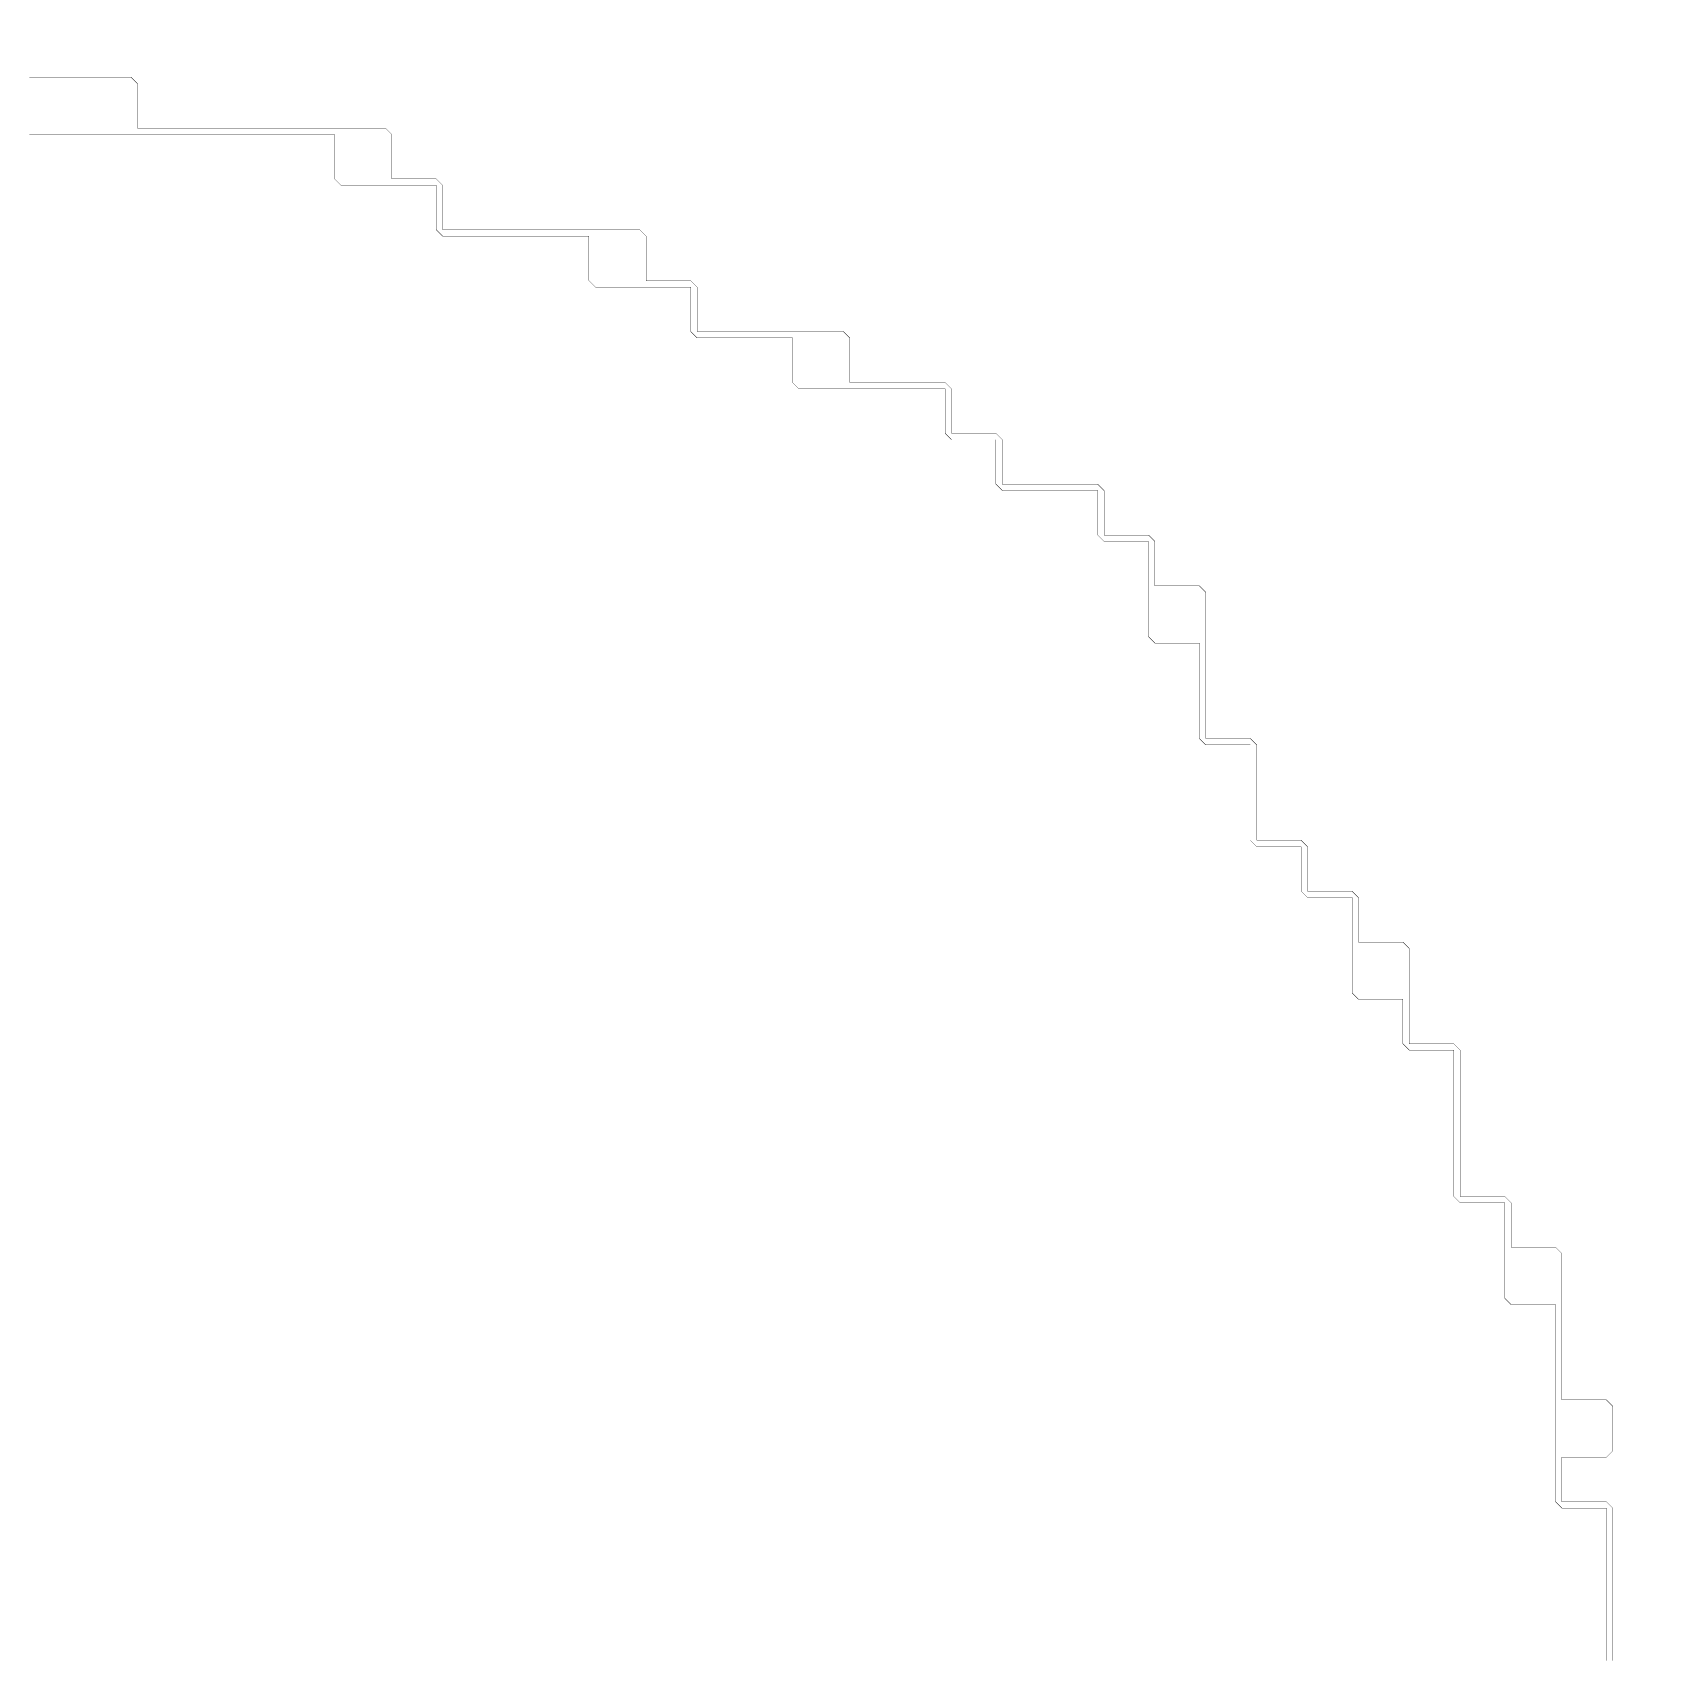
# Model space of a CAD drawing. Header units: metres. Extents: x 0 to 4990, y -4990 to 0.
# Drawn here: x 2495 to 4990, y -2495 to 0 of the extents above; entities that cross this region are included whole.
import ezdxf

# ---------------------------------------------------------------- set-up
doc = ezdxf.new("R2010")
doc.units = ezdxf.units.M
doc.layers.add('conductor', color=1, linetype='Continuous')
doc.layers.add('substrate', color=5, linetype='Continuous')

msp = doc.modelspace()

# ---------------------------------------------------------------- linework, layer by layer
at = {"layer": 'conductor', "const_width": 0.5}
msp.add_lwpolyline([(4912.109375, -2500), (4912.109375, -2490.234375), (4912.109375, -2480.46875), (4912.109375, -2470.703125), (4912.109375, -2460.9375), (4912.109375, -2451.171875), (4912.109375, -2441.40625), (4912.109375, -2431.640625), (4912.109375, -2421.875), (4912.109375, -2412.109375), (4912.109375, -2402.34375), (4912.109375, -2392.578125), (4912.109375, -2382.8125), (4912.109375, -2373.046875), (4912.109375, -2363.28125), (4912.109375, -2353.515625), (4912.109375, -2343.75), (4912.109375, -2333.984375), (4912.109375, -2324.21875), (4912.109375, -2314.453125), (4912.109375, -2304.6875), (4912.109375, -2294.921875), (4912.109375, -2285.15625), (4912.109375, -2275.390625), (4912.109375, -2265.625), (4902.34375, -2265.625), (4892.578125, -2265.625), (4882.8125, -2265.625), (4873.046875, -2265.625), (4863.28125, -2265.625), (4853.515625, -2265.625), (4843.75, -2265.625), (4833.984375, -2255.859375), (4833.984375, -2246.09375), (4833.984375, -2236.328125), (4833.984375, -2226.5625), (4833.984375, -2216.796875), (4833.984375, -2207.03125), (4833.984375, -2197.265625), (4833.984375, -2187.5), (4833.984375, -2177.734375), (4833.984375, -2167.96875), (4833.984375, -2158.203125), (4833.984375, -2148.4375), (4833.984375, -2138.671875), (4833.984375, -2128.90625), (4833.984375, -2119.140625), (4833.984375, -2109.375), (4833.984375, -2099.609375), (4833.984375, -2089.84375), (4833.984375, -2080.078125), (4833.984375, -2070.3125), (4833.984375, -2060.546875), (4833.984375, -2050.78125), (4833.984375, -2041.015625), (4833.984375, -2031.25), (4833.984375, -2021.484375), (4833.984375, -2011.71875), (4833.984375, -2001.953125), (4833.984375, -1992.1875), (4833.984375, -1982.421875), (4833.984375, -1972.65625), (4833.984375, -1962.890625), (4833.984375, -1953.125), (4824.21875, -1953.125), (4814.453125, -1953.125), (4804.6875, -1953.125), (4794.921875, -1953.125), (4785.15625, -1953.125), (4775.390625, -1953.125), (4765.625, -1953.125), (4755.859375, -1943.359375), (4755.859375, -1933.59375), (4755.859375, -1923.828125), (4755.859375, -1914.0625), (4755.859375, -1904.296875), (4755.859375, -1894.53125), (4755.859375, -1884.765625), (4755.859375, -1875), (4755.859375, -1865.234375), (4755.859375, -1855.46875), (4755.859375, -1845.703125), (4755.859375, -1835.9375), (4755.859375, -1826.171875), (4755.859375, -1816.40625), (4755.859375, -1806.640625), (4755.859375, -1796.875), (4746.09375, -1796.875), (4736.328125, -1796.875), (4726.5625, -1796.875), (4716.796875, -1796.875), (4707.03125, -1796.875), (4697.265625, -1796.875), (4687.5, -1796.875), (4677.734375, -1787.109375), (4677.734375, -1777.34375), (4677.734375, -1767.578125), (4677.734375, -1757.8125), (4677.734375, -1748.046875), (4677.734375, -1738.28125), (4677.734375, -1728.515625), (4677.734375, -1718.75), (4677.734375, -1708.984375), (4677.734375, -1699.21875), (4677.734375, -1689.453125), (4677.734375, -1679.6875), (4677.734375, -1669.921875), (4677.734375, -1660.15625), (4677.734375, -1650.390625), (4677.734375, -1640.625), (4677.734375, -1630.859375), (4677.734375, -1621.09375), (4677.734375, -1611.328125), (4677.734375, -1601.5625), (4677.734375, -1591.796875), (4677.734375, -1582.03125), (4677.734375, -1572.265625), (4677.734375, -1562.5), (4667.96875, -1562.5), (4658.203125, -1562.5), (4648.4375, -1562.5), (4638.671875, -1562.5), (4628.90625, -1562.5), (4619.140625, -1562.5), (4609.375, -1562.5), (4599.609375, -1552.734375), (4599.609375, -1542.96875), (4599.609375, -1533.203125), (4599.609375, -1523.4375), (4599.609375, -1513.671875), (4599.609375, -1503.90625), (4599.609375, -1494.140625), (4599.609375, -1484.375), (4589.84375, -1484.375), (4580.078125, -1484.375), (4570.3125, -1484.375), (4560.546875, -1484.375), (4550.78125, -1484.375), (4541.015625, -1484.375), (4531.25, -1484.375), (4521.484375, -1474.609375), (4521.484375, -1464.84375), (4521.484375, -1455.078125), (4521.484375, -1445.3125), (4521.484375, -1435.546875), (4521.484375, -1425.78125), (4521.484375, -1416.015625), (4521.484375, -1406.25), (4521.484375, -1396.484375), (4521.484375, -1386.71875), (4521.484375, -1376.953125), (4521.484375, -1367.1875), (4521.484375, -1357.421875), (4521.484375, -1347.65625), (4521.484375, -1337.890625), (4521.484375, -1328.125), (4511.71875, -1328.125), (4501.953125, -1328.125), (4492.1875, -1328.125), (4482.421875, -1328.125), (4472.65625, -1328.125), (4462.890625, -1328.125), (4453.125, -1328.125), (4443.359375, -1318.359375), (4443.359375, -1308.59375), (4443.359375, -1298.828125), (4443.359375, -1289.0625), (4443.359375, -1279.296875), (4443.359375, -1269.53125), (4443.359375, -1259.765625), (4443.359375, -1250), (4433.59375, -1250), (4423.828125, -1250), (4414.0625, -1250), (4404.296875, -1250), (4394.53125, -1250), (4384.765625, -1250), (4375, -1250), (4365.234375, -1240.234375), (4365.234375, -1230.46875), (4365.234375, -1220.703125), (4365.234375, -1210.9375), (4365.234375, -1201.171875), (4365.234375, -1191.40625), (4365.234375, -1181.640625), (4365.234375, -1171.875), (4365.234375, -1162.109375), (4365.234375, -1152.34375), (4365.234375, -1142.578125), (4365.234375, -1132.8125), (4365.234375, -1123.046875), (4365.234375, -1113.28125), (4365.234375, -1103.515625), (4365.234375, -1093.75), (4355.46875, -1093.75), (4345.703125, -1093.75), (4335.9375, -1093.75), (4326.171875, -1093.75), (4316.40625, -1093.75), (4306.640625, -1093.75), (4296.875, -1093.75), (4287.109375, -1083.984375), (4287.109375, -1074.21875), (4287.109375, -1064.453125), (4287.109375, -1054.6875), (4287.109375, -1044.921875), (4287.109375, -1035.15625), (4287.109375, -1025.390625), (4287.109375, -1015.625), (4287.109375, -1005.859375), (4287.109375, -996.09375), (4287.109375, -986.328125), (4287.109375, -976.5625), (4287.109375, -966.796875), (4287.109375, -957.03125), (4287.109375, -947.265625), (4287.109375, -937.5), (4277.34375, -937.5), (4267.578125, -937.5), (4257.8125, -937.5), (4248.046875, -937.5), (4238.28125, -937.5), (4228.515625, -937.5), (4218.75, -937.5), (4208.984375, -927.734375), (4208.984375, -917.96875), (4208.984375, -908.203125), (4208.984375, -898.4375), (4208.984375, -888.671875), (4208.984375, -878.90625), (4208.984375, -869.140625), (4208.984375, -859.375), (4208.984375, -849.609375), (4208.984375, -839.84375), (4208.984375, -830.078125), (4208.984375, -820.3125), (4208.984375, -810.546875), (4208.984375, -800.78125), (4208.984375, -791.015625), (4208.984375, -781.25), (4199.21875, -781.25), (4189.453125, -781.25), (4179.6875, -781.25), (4169.921875, -781.25), (4160.15625, -781.25), (4150.390625, -781.25), (4140.625, -781.25), (4130.859375, -771.484375), (4130.859375, -761.71875), (4130.859375, -751.953125), (4130.859375, -742.1875), (4130.859375, -732.421875), (4130.859375, -722.65625), (4130.859375, -712.890625), (4130.859375, -703.125), (4121.09375, -703.125), (4111.328125, -703.125), (4101.5625, -703.125), (4091.796875, -703.125), (4082.03125, -703.125), (4072.265625, -703.125), (4062.5, -703.125), (4052.734375, -703.125), (4042.96875, -703.125), (4033.203125, -703.125), (4023.4375, -703.125), (4013.671875, -703.125), (4003.90625, -703.125), (3994.140625, -703.125), (3984.375, -703.125), (3974.609375, -693.359375), (3974.609375, -683.59375), (3974.609375, -673.828125), (3974.609375, -664.0625), (3974.609375, -654.296875), (3974.609375, -644.53125), (3974.609375, -634.765625), (3974.609375, -625), (3964.84375, -625), (3955.078125, -625), (3945.3125, -625), (3935.546875, -625), (3925.78125, -625), (3916.015625, -625), (3906.25, -625), (3896.484375, -615.234375), (3896.484375, -605.46875), (3896.484375, -595.703125), (3896.484375, -585.9375), (3896.484375, -576.171875), (3896.484375, -566.40625), (3896.484375, -556.640625), (3896.484375, -546.875), (3886.71875, -546.875), (3876.953125, -546.875), (3867.1875, -546.875), (3857.421875, -546.875), (3847.65625, -546.875), (3837.890625, -546.875), (3828.125, -546.875), (3818.359375, -546.875), (3808.59375, -546.875), (3798.828125, -546.875), (3789.0625, -546.875), (3779.296875, -546.875), (3769.53125, -546.875), (3759.765625, -546.875), (3750, -546.875), (3740.234375, -546.875), (3730.46875, -546.875), (3720.703125, -546.875), (3710.9375, -546.875), (3701.171875, -546.875), (3691.40625, -546.875), (3681.640625, -546.875), (3671.875, -546.875), (3662.109375, -537.109375), (3662.109375, -527.34375), (3662.109375, -517.578125), (3662.109375, -507.8125), (3662.109375, -498.046875), (3662.109375, -488.28125), (3662.109375, -478.515625), (3662.109375, -468.75), (3652.34375, -468.75), (3642.578125, -468.75), (3632.8125, -468.75), (3623.046875, -468.75), (3613.28125, -468.75), (3603.515625, -468.75), (3593.75, -468.75), (3583.984375, -468.75), (3574.21875, -468.75), (3564.453125, -468.75), (3554.6875, -468.75), (3544.921875, -468.75), (3535.15625, -468.75), (3525.390625, -468.75), (3515.625, -468.75), (3505.859375, -458.984375), (3505.859375, -449.21875), (3505.859375, -439.453125), (3505.859375, -429.6875), (3505.859375, -419.921875), (3505.859375, -410.15625), (3505.859375, -400.390625), (3505.859375, -390.625), (3496.09375, -390.625), (3486.328125, -390.625), (3476.5625, -390.625), (3466.796875, -390.625), (3457.03125, -390.625), (3447.265625, -390.625), (3437.5, -390.625), (3427.734375, -390.625), (3417.96875, -390.625), (3408.203125, -390.625), (3398.4375, -390.625), (3388.671875, -390.625), (3378.90625, -390.625), (3369.140625, -390.625), (3359.375, -390.625), (3349.609375, -380.859375), (3349.609375, -371.09375), (3349.609375, -361.328125), (3349.609375, -351.5625), (3349.609375, -341.796875), (3349.609375, -332.03125), (3349.609375, -322.265625), (3349.609375, -312.5), (3339.84375, -312.5), (3330.078125, -312.5), (3320.3125, -312.5), (3310.546875, -312.5), (3300.78125, -312.5), (3291.015625, -312.5), (3281.25, -312.5), (3271.484375, -312.5), (3261.71875, -312.5), (3251.953125, -312.5), (3242.1875, -312.5), (3232.421875, -312.5), (3222.65625, -312.5), (3212.890625, -312.5), (3203.125, -312.5), (3193.359375, -312.5), (3183.59375, -312.5), (3173.828125, -312.5), (3164.0625, -312.5), (3154.296875, -312.5), (3144.53125, -312.5), (3134.765625, -312.5), (3125, -312.5), (3115.234375, -302.734375), (3115.234375, -292.96875), (3115.234375, -283.203125), (3115.234375, -273.4375), (3115.234375, -263.671875), (3115.234375, -253.90625), (3115.234375, -244.140625), (3115.234375, -234.375), (3105.46875, -234.375), (3095.703125, -234.375), (3085.9375, -234.375), (3076.171875, -234.375), (3066.40625, -234.375), (3056.640625, -234.375), (3046.875, -234.375), (3037.109375, -234.375), (3027.34375, -234.375), (3017.578125, -234.375), (3007.8125, -234.375), (2998.046875, -234.375), (2988.28125, -234.375), (2978.515625, -234.375), (2968.75, -234.375), (2958.984375, -224.609375), (2958.984375, -214.84375), (2958.984375, -205.078125), (2958.984375, -195.3125), (2958.984375, -185.546875), (2958.984375, -175.78125), (2958.984375, -166.015625), (2958.984375, -156.25), (2949.21875, -156.25), (2939.453125, -156.25), (2929.6875, -156.25), (2919.921875, -156.25), (2910.15625, -156.25), (2900.390625, -156.25), (2890.625, -156.25), (2880.859375, -156.25), (2871.09375, -156.25), (2861.328125, -156.25), (2851.5625, -156.25), (2841.796875, -156.25), (2832.03125, -156.25), (2822.265625, -156.25), (2812.5, -156.25), (2802.734375, -156.25), (2792.96875, -156.25), (2783.203125, -156.25), (2773.4375, -156.25), (2763.671875, -156.25), (2753.90625, -156.25), (2744.140625, -156.25), (2734.375, -156.25), (2724.609375, -156.25), (2714.84375, -156.25), (2705.078125, -156.25), (2695.3125, -156.25), (2685.546875, -156.25), (2675.78125, -156.25), (2666.015625, -156.25), (2656.25, -156.25), (2646.484375, -156.25), (2636.71875, -156.25), (2626.953125, -156.25), (2617.1875, -156.25), (2607.421875, -156.25), (2597.65625, -156.25), (2587.890625, -156.25), (2578.125, -156.25), (2568.359375, -156.25), (2558.59375, -156.25), (2548.828125, -156.25), (2539.0625, -156.25), (2529.296875, -156.25), (2519.53125, -156.25), (2509.765625, -156.25), (2500, -156.25), (2490.234375, -156.25)], dxfattribs=at)
at = {"layer": 'substrate', "const_width": 0.5}
for points in [[(4990.234375, -2500), (4990.234375, -2490.234375), (4990.234375, -2480.46875), (4990.234375, -2470.703125), (4990.234375, -2460.9375), (4990.234375, -2451.171875), (4990.234375, -2441.40625), (4990.234375, -2431.640625), (4990.234375, -2421.875), (4990.234375, -2412.109375), (4990.234375, -2402.34375), (4990.234375, -2392.578125), (4990.234375, -2382.8125), (4990.234375, -2373.046875), (4990.234375, -2363.28125), (4990.234375, -2353.515625), (4990.234375, -2343.75), (4990.234375, -2333.984375), (4990.234375, -2324.21875), (4990.234375, -2314.453125), (4990.234375, -2304.6875), (4990.234375, -2294.921875), (4990.234375, -2285.15625), (4990.234375, -2275.390625), (4990.234375, -2265.625), (4990.234375, -2255.859375), (4990.234375, -2246.09375), (4990.234375, -2236.328125), (4990.234375, -2226.5625), (4990.234375, -2216.796875), (4990.234375, -2207.03125), (4990.234375, -2197.265625), (4990.234375, -2187.5), (4990.234375, -2177.734375), (4990.234375, -2167.96875), (4990.234375, -2158.203125), (4990.234375, -2148.4375), (4990.234375, -2138.671875), (4990.234375, -2128.90625), (4990.234375, -2119.140625), (4990.234375, -2109.375), (4990.234375, -2099.609375), (4990.234375, -2089.84375), (4990.234375, -2080.078125), (4990.234375, -2070.3125), (4990.234375, -2060.546875), (4990.234375, -2050.78125), (4990.234375, -2041.015625), (4990.234375, -2031.25), (4990.234375, -2021.484375), (4990.234375, -2011.71875), (4990.234375, -2001.953125), (4990.234375, -1992.1875), (4990.234375, -1982.421875), (4990.234375, -1972.65625), (4990.234375, -1962.890625), (4990.234375, -1953.125), (4990.234375, -1943.359375), (4990.234375, -1933.59375), (4990.234375, -1923.828125), (4990.234375, -1914.0625), (4990.234375, -1904.296875), (4990.234375, -1894.53125), (4990.234375, -1884.765625), (4990.234375, -1875), (4990.234375, -1865.234375), (4990.234375, -1855.46875), (4990.234375, -1845.703125), (4990.234375, -1835.9375), (4990.234375, -1826.171875), (4990.234375, -1816.40625), (4990.234375, -1806.640625), (4990.234375, -1796.875), (4990.234375, -1787.109375), (4990.234375, -1777.34375), (4990.234375, -1767.578125), (4990.234375, -1757.8125), (4990.234375, -1748.046875), (4990.234375, -1738.28125), (4990.234375, -1728.515625), (4990.234375, -1718.75), (4990.234375, -1708.984375), (4990.234375, -1699.21875), (4990.234375, -1689.453125), (4990.234375, -1679.6875), (4990.234375, -1669.921875), (4990.234375, -1660.15625), (4990.234375, -1650.390625), (4990.234375, -1640.625), (4990.234375, -1630.859375), (4990.234375, -1621.09375), (4990.234375, -1611.328125), (4990.234375, -1601.5625), (4990.234375, -1591.796875), (4990.234375, -1582.03125), (4990.234375, -1572.265625), (4990.234375, -1562.5), (4990.234375, -1552.734375), (4990.234375, -1542.96875), (4990.234375, -1533.203125), (4990.234375, -1523.4375), (4990.234375, -1513.671875), (4990.234375, -1503.90625), (4990.234375, -1494.140625), (4990.234375, -1484.375), (4990.234375, -1474.609375), (4990.234375, -1464.84375), (4990.234375, -1455.078125), (4990.234375, -1445.3125), (4990.234375, -1435.546875), (4990.234375, -1425.78125), (4990.234375, -1416.015625), (4990.234375, -1406.25), (4990.234375, -1396.484375), (4990.234375, -1386.71875), (4990.234375, -1376.953125), (4990.234375, -1367.1875), (4990.234375, -1357.421875), (4990.234375, -1347.65625), (4990.234375, -1337.890625), (4990.234375, -1328.125), (4990.234375, -1318.359375), (4990.234375, -1308.59375), (4990.234375, -1298.828125), (4990.234375, -1289.0625), (4990.234375, -1279.296875), (4990.234375, -1269.53125), (4990.234375, -1259.765625), (4990.234375, -1250), (4990.234375, -1240.234375), (4990.234375, -1230.46875), (4990.234375, -1220.703125), (4990.234375, -1210.9375), (4990.234375, -1201.171875), (4990.234375, -1191.40625), (4990.234375, -1181.640625), (4990.234375, -1171.875), (4990.234375, -1162.109375), (4990.234375, -1152.34375), (4990.234375, -1142.578125), (4990.234375, -1132.8125), (4990.234375, -1123.046875), (4990.234375, -1113.28125), (4990.234375, -1103.515625), (4990.234375, -1093.75), (4990.234375, -1083.984375), (4990.234375, -1074.21875), (4990.234375, -1064.453125), (4990.234375, -1054.6875), (4990.234375, -1044.921875), (4990.234375, -1035.15625), (4990.234375, -1025.390625), (4990.234375, -1015.625), (4990.234375, -1005.859375), (4990.234375, -996.09375), (4990.234375, -986.328125), (4990.234375, -976.5625), (4990.234375, -966.796875), (4990.234375, -957.03125), (4990.234375, -947.265625), (4990.234375, -937.5), (4990.234375, -927.734375), (4990.234375, -917.96875), (4990.234375, -908.203125), (4990.234375, -898.4375), (4990.234375, -888.671875), (4990.234375, -878.90625), (4990.234375, -869.140625), (4990.234375, -859.375), (4990.234375, -849.609375), (4990.234375, -839.84375), (4990.234375, -830.078125), (4990.234375, -820.3125), (4990.234375, -810.546875), (4990.234375, -800.78125), (4990.234375, -791.015625), (4990.234375, -781.25), (4990.234375, -771.484375), (4990.234375, -761.71875), (4990.234375, -751.953125), (4990.234375, -742.1875), (4990.234375, -732.421875), (4990.234375, -722.65625), (4990.234375, -712.890625), (4990.234375, -703.125), (4990.234375, -693.359375), (4990.234375, -683.59375), (4990.234375, -673.828125), (4990.234375, -664.0625), (4990.234375, -654.296875), (4990.234375, -644.53125), (4990.234375, -634.765625), (4990.234375, -625), (4990.234375, -615.234375), (4990.234375, -605.46875), (4990.234375, -595.703125), (4990.234375, -585.9375), (4990.234375, -576.171875), (4990.234375, -566.40625), (4990.234375, -556.640625), (4990.234375, -546.875), (4990.234375, -537.109375), (4990.234375, -527.34375), (4990.234375, -517.578125), (4990.234375, -507.8125), (4990.234375, -498.046875), (4990.234375, -488.28125), (4990.234375, -478.515625), (4990.234375, -468.75), (4990.234375, -458.984375), (4990.234375, -449.21875), (4990.234375, -439.453125), (4990.234375, -429.6875), (4990.234375, -419.921875), (4990.234375, -410.15625), (4990.234375, -400.390625), (4990.234375, -390.625), (4990.234375, -380.859375), (4990.234375, -371.09375), (4990.234375, -361.328125), (4990.234375, -351.5625), (4990.234375, -341.796875), (4990.234375, -332.03125), (4990.234375, -322.265625), (4990.234375, -312.5), (4990.234375, -302.734375), (4990.234375, -292.96875), (4990.234375, -283.203125), (4990.234375, -273.4375), (4990.234375, -263.671875), (4990.234375, -253.90625), (4990.234375, -244.140625), (4990.234375, -234.375), (4990.234375, -224.609375), (4990.234375, -214.84375), (4990.234375, -205.078125), (4990.234375, -195.3125), (4990.234375, -185.546875), (4990.234375, -175.78125), (4990.234375, -166.015625), (4990.234375, -156.25), (4990.234375, -146.484375), (4990.234375, -136.71875), (4990.234375, -126.953125), (4990.234375, -117.1875), (4990.234375, -107.421875), (4990.234375, -97.65625), (4990.234375, -87.890625), (4990.234375, -78.125), (4990.234375, -68.359375), (4990.234375, -58.59375), (4990.234375, -48.828125), (4990.234375, -39.0625), (4990.234375, -29.296875), (4990.234375, -19.53125), (4990.234375, -9.765625), (4990.234375, 0), (4980.46875, 0), (4970.703125, 0), (4960.9375, 0), (4951.171875, 0), (4941.40625, 0), (4931.640625, 0), (4921.875, 0), (4912.109375, 0), (4902.34375, 0), (4892.578125, 0), (4882.8125, 0), (4873.046875, 0), (4863.28125, 0), (4853.515625, 0), (4843.75, 0), (4833.984375, 0), (4824.21875, 0), (4814.453125, 0), (4804.6875, 0), (4794.921875, 0), (4785.15625, 0), (4775.390625, 0), (4765.625, 0), (4755.859375, 0), (4746.09375, 0), (4736.328125, 0), (4726.5625, 0), (4716.796875, 0), (4707.03125, 0), (4697.265625, 0), (4687.5, 0), (4677.734375, 0), (4667.96875, 0), (4658.203125, 0), (4648.4375, 0), (4638.671875, 0), (4628.90625, 0), (4619.140625, 0), (4609.375, 0), (4599.609375, 0), (4589.84375, 0), (4580.078125, 0), (4570.3125, 0), (4560.546875, 0), (4550.78125, 0), (4541.015625, 0), (4531.25, 0), (4521.484375, 0), (4511.71875, 0), (4501.953125, 0), (4492.1875, 0), (4482.421875, 0), (4472.65625, 0), (4462.890625, 0), (4453.125, 0), (4443.359375, 0), (4433.59375, 0), (4423.828125, 0), (4414.0625, 0), (4404.296875, 0), (4394.53125, 0), (4384.765625, 0), (4375, 0), (4365.234375, 0), (4355.46875, 0), (4345.703125, 0), (4335.9375, 0), (4326.171875, 0), (4316.40625, 0), (4306.640625, 0), (4296.875, 0), (4287.109375, 0), (4277.34375, 0), (4267.578125, 0), (4257.8125, 0), (4248.046875, 0), (4238.28125, 0), (4228.515625, 0), (4218.75, 0), (4208.984375, 0), (4199.21875, 0), (4189.453125, 0), (4179.6875, 0), (4169.921875, 0), (4160.15625, 0), (4150.390625, 0), (4140.625, 0), (4130.859375, 0), (4121.09375, 0), (4111.328125, 0), (4101.5625, 0), (4091.796875, 0), (4082.03125, 0), (4072.265625, 0), (4062.5, 0), (4052.734375, 0), (4042.96875, 0), (4033.203125, 0), (4023.4375, 0), (4013.671875, 0), (4003.90625, 0), (3994.140625, 0), (3984.375, 0), (3974.609375, 0), (3964.84375, 0), (3955.078125, 0), (3945.3125, 0), (3935.546875, 0), (3925.78125, 0), (3916.015625, 0), (3906.25, 0), (3896.484375, 0), (3886.71875, 0), (3876.953125, 0), (3867.1875, 0), (3857.421875, 0), (3847.65625, 0), (3837.890625, 0), (3828.125, 0), (3818.359375, 0), (3808.59375, 0), (3798.828125, 0), (3789.0625, 0), (3779.296875, 0), (3769.53125, 0), (3759.765625, 0), (3750, 0), (3740.234375, 0), (3730.46875, 0), (3720.703125, 0), (3710.9375, 0), (3701.171875, 0), (3691.40625, 0), (3681.640625, 0), (3671.875, 0), (3662.109375, 0), (3652.34375, 0), (3642.578125, 0), (3632.8125, 0), (3623.046875, 0), (3613.28125, 0), (3603.515625, 0), (3593.75, 0), (3583.984375, 0), (3574.21875, 0), (3564.453125, 0), (3554.6875, 0), (3544.921875, 0), (3535.15625, 0), (3525.390625, 0), (3515.625, 0), (3505.859375, 0), (3496.09375, 0), (3486.328125, 0), (3476.5625, 0), (3466.796875, 0), (3457.03125, 0), (3447.265625, 0), (3437.5, 0), (3427.734375, 0), (3417.96875, 0), (3408.203125, 0), (3398.4375, 0), (3388.671875, 0), (3378.90625, 0), (3369.140625, 0), (3359.375, 0), (3349.609375, 0), (3339.84375, 0), (3330.078125, 0), (3320.3125, 0), (3310.546875, 0), (3300.78125, 0), (3291.015625, 0), (3281.25, 0), (3271.484375, 0), (3261.71875, 0), (3251.953125, 0), (3242.1875, 0), (3232.421875, 0), (3222.65625, 0), (3212.890625, 0), (3203.125, 0), (3193.359375, 0), (3183.59375, 0), (3173.828125, 0), (3164.0625, 0), (3154.296875, 0), (3144.53125, 0), (3134.765625, 0), (3125, 0), (3115.234375, 0), (3105.46875, 0), (3095.703125, 0), (3085.9375, 0), (3076.171875, 0), (3066.40625, 0), (3056.640625, 0), (3046.875, 0), (3037.109375, 0), (3027.34375, 0), (3017.578125, 0), (3007.8125, 0), (2998.046875, 0), (2988.28125, 0), (2978.515625, 0), (2968.75, 0), (2958.984375, 0), (2949.21875, 0), (2939.453125, 0), (2929.6875, 0), (2919.921875, 0), (2910.15625, 0), (2900.390625, 0), (2890.625, 0), (2880.859375, 0), (2871.09375, 0), (2861.328125, 0), (2851.5625, 0), (2841.796875, 0), (2832.03125, 0), (2822.265625, 0), (2812.5, 0), (2802.734375, 0), (2792.96875, 0), (2783.203125, 0), (2773.4375, 0), (2763.671875, 0), (2753.90625, 0), (2744.140625, 0), (2734.375, 0), (2724.609375, 0), (2714.84375, 0), (2705.078125, 0), (2695.3125, 0), (2685.546875, 0), (2675.78125, 0), (2666.015625, 0), (2656.25, 0), (2646.484375, 0), (2636.71875, 0), (2626.953125, 0), (2617.1875, 0), (2607.421875, 0), (2597.65625, 0), (2587.890625, 0), (2578.125, 0), (2568.359375, 0), (2558.59375, 0), (2548.828125, 0), (2539.0625, 0), (2529.296875, 0), (2519.53125, 0), (2509.765625, 0), (2500, 0), (2490.234375, 0)], [(2490.234375, -68.359375), (2500, -68.359375), (2509.765625, -68.359375), (2519.53125, -68.359375), (2529.296875, -68.359375), (2539.0625, -68.359375), (2548.828125, -68.359375), (2558.59375, -68.359375), (2568.359375, -68.359375), (2578.125, -68.359375), (2587.890625, -68.359375), (2597.65625, -68.359375), (2607.421875, -68.359375), (2617.1875, -68.359375), (2626.953125, -68.359375), (2636.71875, -68.359375), (2646.484375, -68.359375), (2656.25, -78.125), (2656.25, -87.890625), (2656.25, -97.65625), (2656.25, -107.421875), (2656.25, -117.1875), (2656.25, -126.953125), (2656.25, -136.71875), (2656.25, -146.484375), (2666.015625, -146.484375), (2675.78125, -146.484375), (2685.546875, -146.484375), (2695.3125, -146.484375), (2705.078125, -146.484375), (2714.84375, -146.484375), (2724.609375, -146.484375), (2734.375, -146.484375), (2744.140625, -146.484375), (2753.90625, -146.484375), (2763.671875, -146.484375), (2773.4375, -146.484375), (2783.203125, -146.484375), (2792.96875, -146.484375), (2802.734375, -146.484375), (2812.5, -146.484375), (2822.265625, -146.484375), (2832.03125, -146.484375), (2841.796875, -146.484375), (2851.5625, -146.484375), (2861.328125, -146.484375), (2871.09375, -146.484375), (2880.859375, -146.484375), (2890.625, -146.484375), (2900.390625, -146.484375), (2910.15625, -146.484375), (2919.921875, -146.484375), (2929.6875, -146.484375), (2939.453125, -146.484375), (2949.21875, -146.484375), (2958.984375, -146.484375), (2968.75, -146.484375), (2978.515625, -146.484375), (2988.28125, -146.484375), (2998.046875, -146.484375), (3007.8125, -146.484375), (3017.578125, -146.484375), (3027.34375, -146.484375), (3037.109375, -146.484375), (3046.875, -156.25), (3046.875, -166.015625), (3046.875, -175.78125), (3046.875, -185.546875), (3046.875, -195.3125), (3046.875, -205.078125), (3046.875, -214.84375), (3046.875, -224.609375), (3056.640625, -224.609375), (3066.40625, -224.609375), (3076.171875, -224.609375), (3085.9375, -224.609375), (3095.703125, -224.609375), (3105.46875, -224.609375), (3115.234375, -224.609375), (3125, -234.375), (3125, -244.140625), (3125, -253.90625), (3125, -263.671875), (3125, -273.4375), (3125, -283.203125), (3125, -292.96875), (3125, -302.734375), (3134.765625, -302.734375), (3144.53125, -302.734375), (3154.296875, -302.734375), (3164.0625, -302.734375), (3173.828125, -302.734375), (3183.59375, -302.734375), (3193.359375, -302.734375), (3203.125, -302.734375), (3212.890625, -302.734375), (3222.65625, -302.734375), (3232.421875, -302.734375), (3242.1875, -302.734375), (3251.953125, -302.734375), (3261.71875, -302.734375), (3271.484375, -302.734375), (3281.25, -302.734375), (3291.015625, -302.734375), (3300.78125, -302.734375), (3310.546875, -302.734375), (3320.3125, -302.734375), (3330.078125, -302.734375), (3339.84375, -302.734375), (3349.609375, -302.734375), (3359.375, -302.734375), (3369.140625, -302.734375), (3378.90625, -302.734375), (3388.671875, -302.734375), (3398.4375, -302.734375), (3408.203125, -302.734375), (3417.96875, -302.734375), (3427.734375, -302.734375), (3437.5, -312.5), (3437.5, -322.265625), (3437.5, -332.03125), (3437.5, -341.796875), (3437.5, -351.5625), (3437.5, -361.328125), (3437.5, -371.09375), (3437.5, -380.859375), (3447.265625, -380.859375), (3457.03125, -380.859375), (3466.796875, -380.859375), (3476.5625, -380.859375), (3486.328125, -380.859375), (3496.09375, -380.859375), (3505.859375, -380.859375), (3515.625, -390.625), (3515.625, -400.390625), (3515.625, -410.15625), (3515.625, -419.921875), (3515.625, -429.6875), (3515.625, -439.453125), (3515.625, -449.21875), (3515.625, -458.984375), (3525.390625, -458.984375), (3535.15625, -458.984375), (3544.921875, -458.984375), (3554.6875, -458.984375), (3564.453125, -458.984375), (3574.21875, -458.984375), (3583.984375, -458.984375), (3593.75, -458.984375), (3603.515625, -458.984375), (3613.28125, -458.984375), (3623.046875, -458.984375), (3632.8125, -458.984375), (3642.578125, -458.984375), (3652.34375, -458.984375), (3662.109375, -458.984375), (3671.875, -458.984375), (3681.640625, -458.984375), (3691.40625, -458.984375), (3701.171875, -458.984375), (3710.9375, -458.984375), (3720.703125, -458.984375), (3730.46875, -458.984375), (3740.234375, -458.984375), (3750, -468.75), (3750, -478.515625), (3750, -488.28125), (3750, -498.046875), (3750, -507.8125), (3750, -517.578125), (3750, -527.34375), (3750, -537.109375), (3759.765625, -537.109375), (3769.53125, -537.109375), (3779.296875, -537.109375), (3789.0625, -537.109375), (3798.828125, -537.109375), (3808.59375, -537.109375), (3818.359375, -537.109375), (3828.125, -537.109375), (3837.890625, -537.109375), (3847.65625, -537.109375), (3857.421875, -537.109375), (3867.1875, -537.109375), (3876.953125, -537.109375), (3886.71875, -537.109375), (3896.484375, -537.109375), (3906.25, -546.875), (3906.25, -556.640625), (3906.25, -566.40625), (3906.25, -576.171875), (3906.25, -585.9375), (3906.25, -595.703125), (3906.25, -605.46875), (3906.25, -615.234375), (3916.015625, -615.234375), (3925.78125, -615.234375), (3935.546875, -615.234375), (3945.3125, -615.234375), (3955.078125, -615.234375), (3964.84375, -615.234375), (3974.609375, -615.234375), (3984.375, -625), (3984.375, -634.765625), (3984.375, -644.53125), (3984.375, -654.296875), (3984.375, -664.0625), (3984.375, -673.828125), (3984.375, -683.59375), (3984.375, -693.359375), (3994.140625, -693.359375), (4003.90625, -693.359375), (4013.671875, -693.359375), (4023.4375, -693.359375), (4033.203125, -693.359375), (4042.96875, -693.359375), (4052.734375, -693.359375), (4062.5, -693.359375), (4072.265625, -693.359375), (4082.03125, -693.359375), (4091.796875, -693.359375), (4101.5625, -693.359375), (4111.328125, -693.359375), (4121.09375, -693.359375), (4130.859375, -693.359375), (4140.625, -703.125), (4140.625, -712.890625), (4140.625, -722.65625), (4140.625, -732.421875), (4140.625, -742.1875), (4140.625, -751.953125), (4140.625, -761.71875), (4140.625, -771.484375), (4150.390625, -771.484375), (4160.15625, -771.484375), (4169.921875, -771.484375), (4179.6875, -771.484375), (4189.453125, -771.484375), (4199.21875, -771.484375), (4208.984375, -771.484375), (4218.75, -781.25), (4218.75, -791.015625), (4218.75, -800.78125), (4218.75, -810.546875), (4218.75, -820.3125), (4218.75, -830.078125), (4218.75, -839.84375), (4218.75, -849.609375), (4228.515625, -849.609375), (4238.28125, -849.609375), (4248.046875, -849.609375), (4257.8125, -849.609375), (4267.578125, -849.609375), (4277.34375, -849.609375), (4287.109375, -849.609375), (4296.875, -859.375), (4296.875, -869.140625), (4296.875, -878.90625), (4296.875, -888.671875), (4296.875, -898.4375), (4296.875, -908.203125), (4296.875, -917.96875), (4296.875, -927.734375), (4296.875, -937.5), (4296.875, -947.265625), (4296.875, -957.03125), (4296.875, -966.796875), (4296.875, -976.5625), (4296.875, -986.328125), (4296.875, -996.09375), (4296.875, -1005.859375), (4296.875, -1015.625), (4296.875, -1025.390625), (4296.875, -1035.15625), (4296.875, -1044.921875), (4296.875, -1054.6875), (4296.875, -1064.453125), (4296.875, -1074.21875), (4296.875, -1083.984375), (4306.640625, -1083.984375), (4316.40625, -1083.984375), (4326.171875, -1083.984375), (4335.9375, -1083.984375), (4345.703125, -1083.984375), (4355.46875, -1083.984375), (4365.234375, -1083.984375), (4375, -1093.75), (4375, -1103.515625), (4375, -1113.28125), (4375, -1123.046875), (4375, -1132.8125), (4375, -1142.578125), (4375, -1152.34375), (4375, -1162.109375), (4375, -1171.875), (4375, -1181.640625), (4375, -1191.40625), (4375, -1201.171875), (4375, -1210.9375), (4375, -1220.703125), (4375, -1230.46875), (4375, -1240.234375), (4384.765625, -1240.234375), (4394.53125, -1240.234375), (4404.296875, -1240.234375), (4414.0625, -1240.234375), (4423.828125, -1240.234375), (4433.59375, -1240.234375), (4443.359375, -1240.234375), (4453.125, -1250), (4453.125, -1259.765625), (4453.125, -1269.53125), (4453.125, -1279.296875), (4453.125, -1289.0625), (4453.125, -1298.828125), (4453.125, -1308.59375), (4453.125, -1318.359375), (4462.890625, -1318.359375), (4472.65625, -1318.359375), (4482.421875, -1318.359375), (4492.1875, -1318.359375), (4501.953125, -1318.359375), (4511.71875, -1318.359375), (4521.484375, -1318.359375), (4531.25, -1328.125), (4531.25, -1337.890625), (4531.25, -1347.65625), (4531.25, -1357.421875), (4531.25, -1367.1875), (4531.25, -1376.953125), (4531.25, -1386.71875), (4531.25, -1396.484375), (4541.015625, -1396.484375), (4550.78125, -1396.484375), (4560.546875, -1396.484375), (4570.3125, -1396.484375), (4580.078125, -1396.484375), (4589.84375, -1396.484375), (4599.609375, -1396.484375), (4609.375, -1406.25), (4609.375, -1416.015625), (4609.375, -1425.78125), (4609.375, -1435.546875), (4609.375, -1445.3125), (4609.375, -1455.078125), (4609.375, -1464.84375), (4609.375, -1474.609375), (4609.375, -1484.375), (4609.375, -1494.140625), (4609.375, -1503.90625), (4609.375, -1513.671875), (4609.375, -1523.4375), (4609.375, -1533.203125), (4609.375, -1542.96875), (4609.375, -1552.734375), (4619.140625, -1552.734375), (4628.90625, -1552.734375), (4638.671875, -1552.734375), (4648.4375, -1552.734375), (4658.203125, -1552.734375), (4667.96875, -1552.734375), (4677.734375, -1552.734375), (4687.5, -1562.5), (4687.5, -1572.265625), (4687.5, -1582.03125), (4687.5, -1591.796875), (4687.5, -1601.5625), (4687.5, -1611.328125), (4687.5, -1621.09375), (4687.5, -1630.859375), (4687.5, -1640.625), (4687.5, -1650.390625), (4687.5, -1660.15625), (4687.5, -1669.921875), (4687.5, -1679.6875), (4687.5, -1689.453125), (4687.5, -1699.21875), (4687.5, -1708.984375), (4687.5, -1718.75), (4687.5, -1728.515625), (4687.5, -1738.28125), (4687.5, -1748.046875), (4687.5, -1757.8125), (4687.5, -1767.578125), (4687.5, -1777.34375), (4687.5, -1787.109375), (4697.265625, -1787.109375), (4707.03125, -1787.109375), (4716.796875, -1787.109375), (4726.5625, -1787.109375), (4736.328125, -1787.109375), (4746.09375, -1787.109375), (4755.859375, -1787.109375), (4765.625, -1796.875), (4765.625, -1806.640625), (4765.625, -1816.40625), (4765.625, -1826.171875), (4765.625, -1835.9375), (4765.625, -1845.703125), (4765.625, -1855.46875), (4765.625, -1865.234375), (4775.390625, -1865.234375), (4785.15625, -1865.234375), (4794.921875, -1865.234375), (4804.6875, -1865.234375), (4814.453125, -1865.234375), (4824.21875, -1865.234375), (4833.984375, -1865.234375), (4843.75, -1875), (4843.75, -1884.765625), (4843.75, -1894.53125), (4843.75, -1904.296875), (4843.75, -1914.0625), (4843.75, -1923.828125), (4843.75, -1933.59375), (4843.75, -1943.359375), (4843.75, -1953.125), (4843.75, -1962.890625), (4843.75, -1972.65625), (4843.75, -1982.421875), (4843.75, -1992.1875), (4843.75, -2001.953125), (4843.75, -2011.71875), (4843.75, -2021.484375), (4843.75, -2031.25), (4843.75, -2041.015625), (4843.75, -2050.78125), (4843.75, -2060.546875), (4843.75, -2070.3125), (4843.75, -2080.078125), (4843.75, -2089.84375), (4843.75, -2099.609375), (4853.515625, -2099.609375), (4863.28125, -2099.609375), (4873.046875, -2099.609375), (4882.8125, -2099.609375), (4892.578125, -2099.609375), (4902.34375, -2099.609375), (4912.109375, -2099.609375), (4921.875, -2109.375), (4921.875, -2119.140625), (4921.875, -2128.90625), (4921.875, -2138.671875), (4921.875, -2148.4375), (4921.875, -2158.203125), (4921.875, -2167.96875), (4921.875, -2177.734375), (4912.109375, -2187.5), (4902.34375, -2187.5), (4892.578125, -2187.5), (4882.8125, -2187.5), (4873.046875, -2187.5), (4863.28125, -2187.5), (4853.515625, -2187.5), (4843.75, -2187.5), (4843.75, -2197.265625), (4843.75, -2207.03125), (4843.75, -2216.796875), (4843.75, -2226.5625), (4843.75, -2236.328125), (4843.75, -2246.09375), (4843.75, -2255.859375), (4853.515625, -2255.859375), (4863.28125, -2255.859375), (4873.046875, -2255.859375), (4882.8125, -2255.859375), (4892.578125, -2255.859375), (4902.34375, -2255.859375), (4912.109375, -2255.859375), (4921.875, -2265.625), (4921.875, -2275.390625), (4921.875, -2285.15625), (4921.875, -2294.921875), (4921.875, -2304.6875), (4921.875, -2314.453125), (4921.875, -2324.21875), (4921.875, -2333.984375), (4921.875, -2343.75), (4921.875, -2353.515625), (4921.875, -2363.28125), (4921.875, -2373.046875), (4921.875, -2382.8125), (4921.875, -2392.578125), (4921.875, -2402.34375), (4921.875, -2412.109375), (4921.875, -2421.875), (4921.875, -2431.640625), (4921.875, -2441.40625), (4921.875, -2451.171875), (4921.875, -2460.9375), (4921.875, -2470.703125), (4921.875, -2480.46875), (4921.875, -2490.234375), (4921.875, -2500)]]:
    msp.add_lwpolyline(points, dxfattribs=at)

doc.saveas('drawing.dxf')
